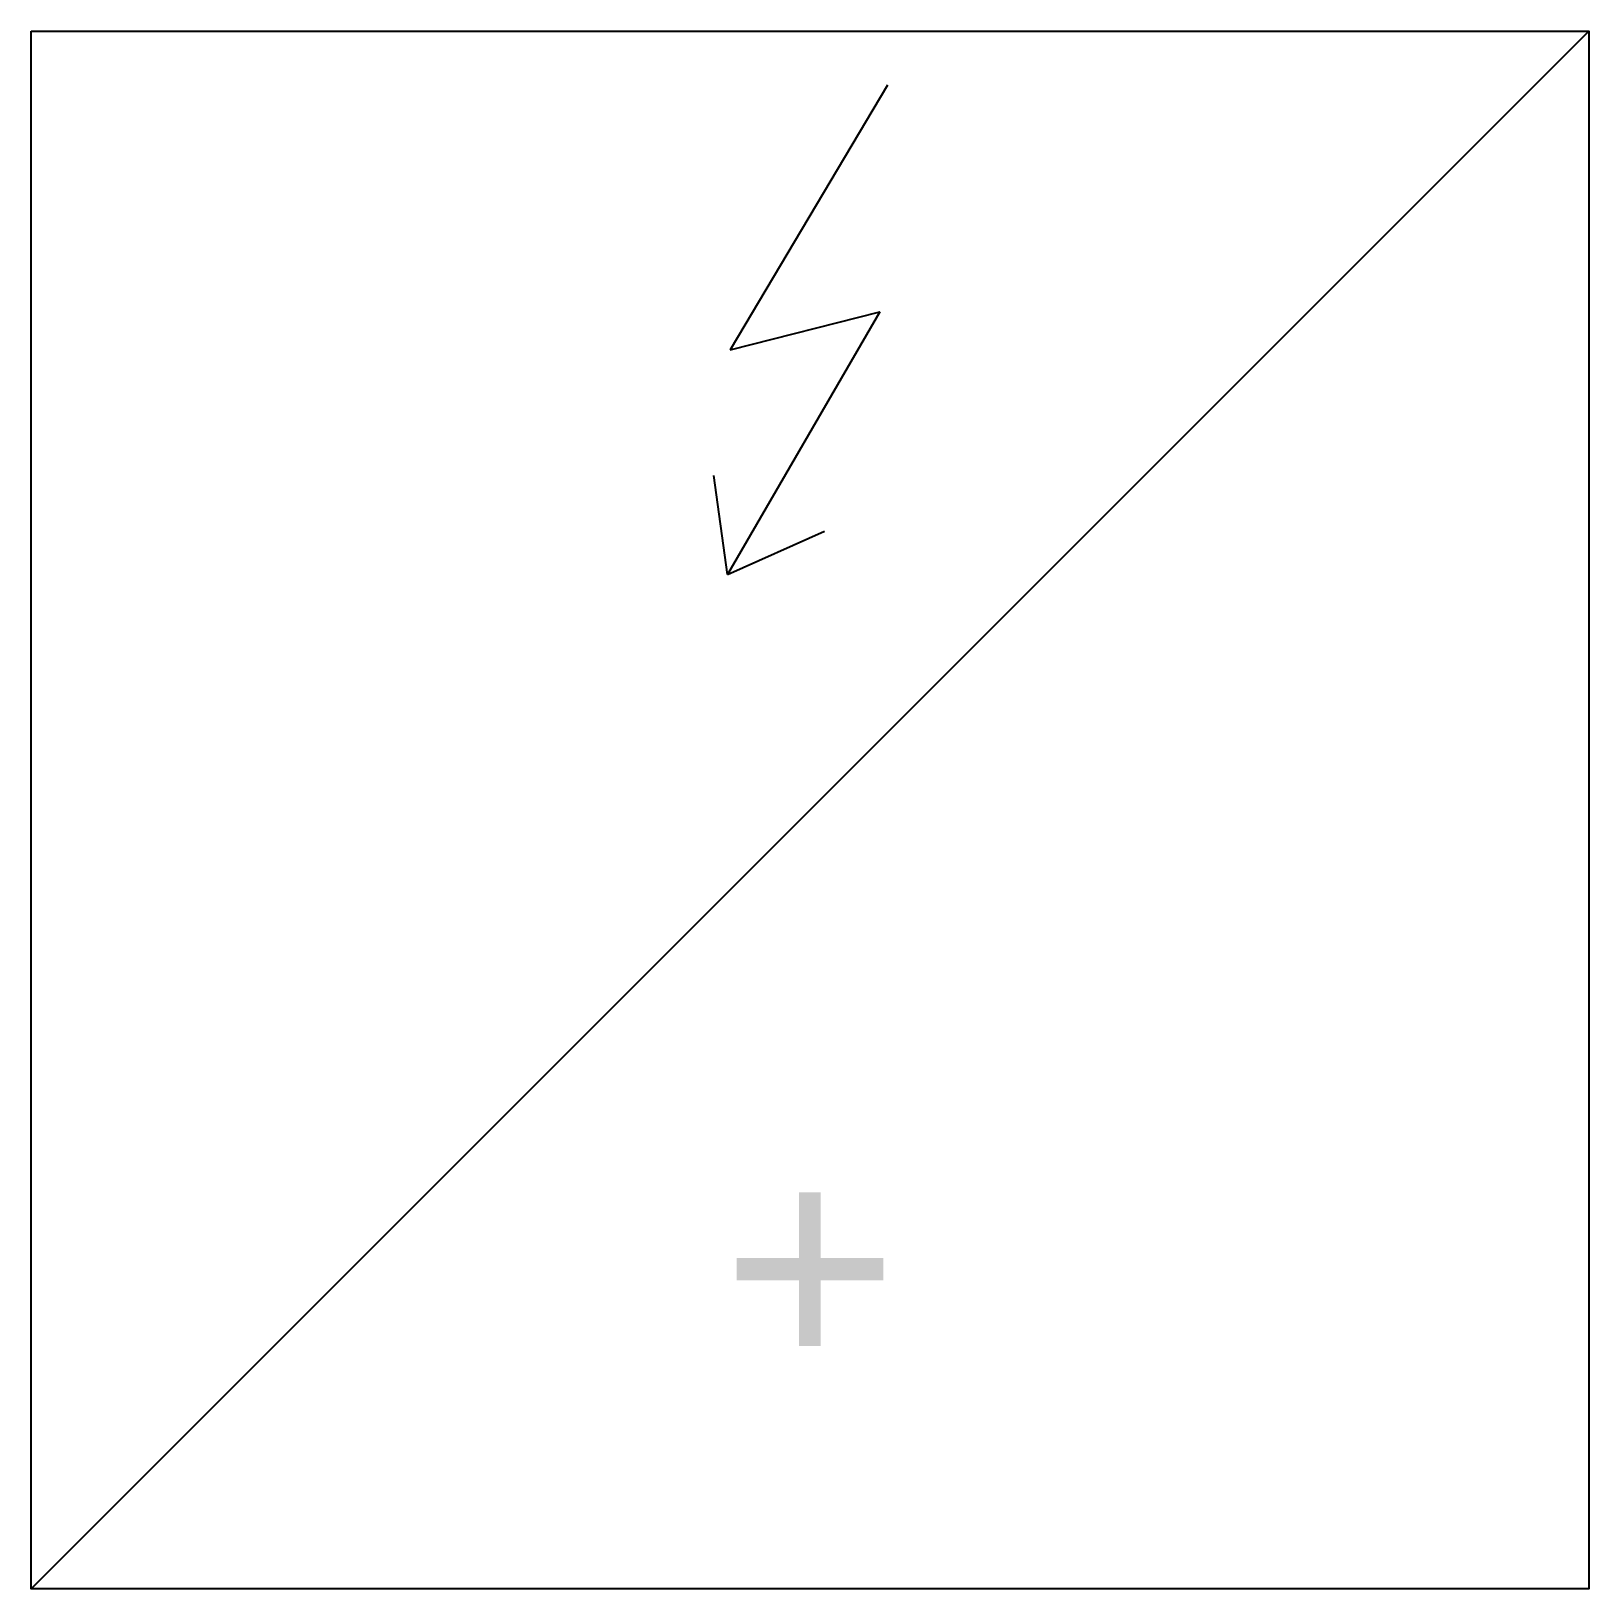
# Model space of a CAD drawing. Header units: millimetres. Extents: x -450 to 450, y -450 to 450.
import ezdxf
from ezdxf.enums import TextEntityAlignment as Align

# ---------------------------------------------------------------- set-up
doc = ezdxf.new("R2010")
doc.units = ezdxf.units.MM
doc.styles.add('EHS_Text', font='arial.ttf')

msp = doc.modelspace()

# ---------------------------------------------------------------- linework, layer by layer
at = {"color": 0, "linetype": 'ByBlock', "lineweight": -2}
for p, q in [((450, 450), (-450, -450)), ((44.78, 418.7), (-46.05, 265.96)), ((40.39, 287.9), (-47.58, 136.11)), ((-46.05, 265.96), (40.39, 287.9)), ((-47.58, 136.11), (-55.51, 193.36)), ((-47.58, 136.11), (8.36, 161.18))]:
    msp.add_line(p, q, dxfattribs=at)
msp.add_lwpolyline([(-450, 450), (450, 450), (450, -450), (-450, -450)], close=True, dxfattribs=at)

# ---------------------------------------------------------------- texts
at = {"color": 0, "linetype": 'ByBlock', "lineweight": -2, "style": 'EHS_Text'}
msp.add_text('+', height=125, dxfattribs=at).set_placement((0, -263.19), align=Align.MIDDLE_CENTER)

doc.saveas('drawing.dxf')
